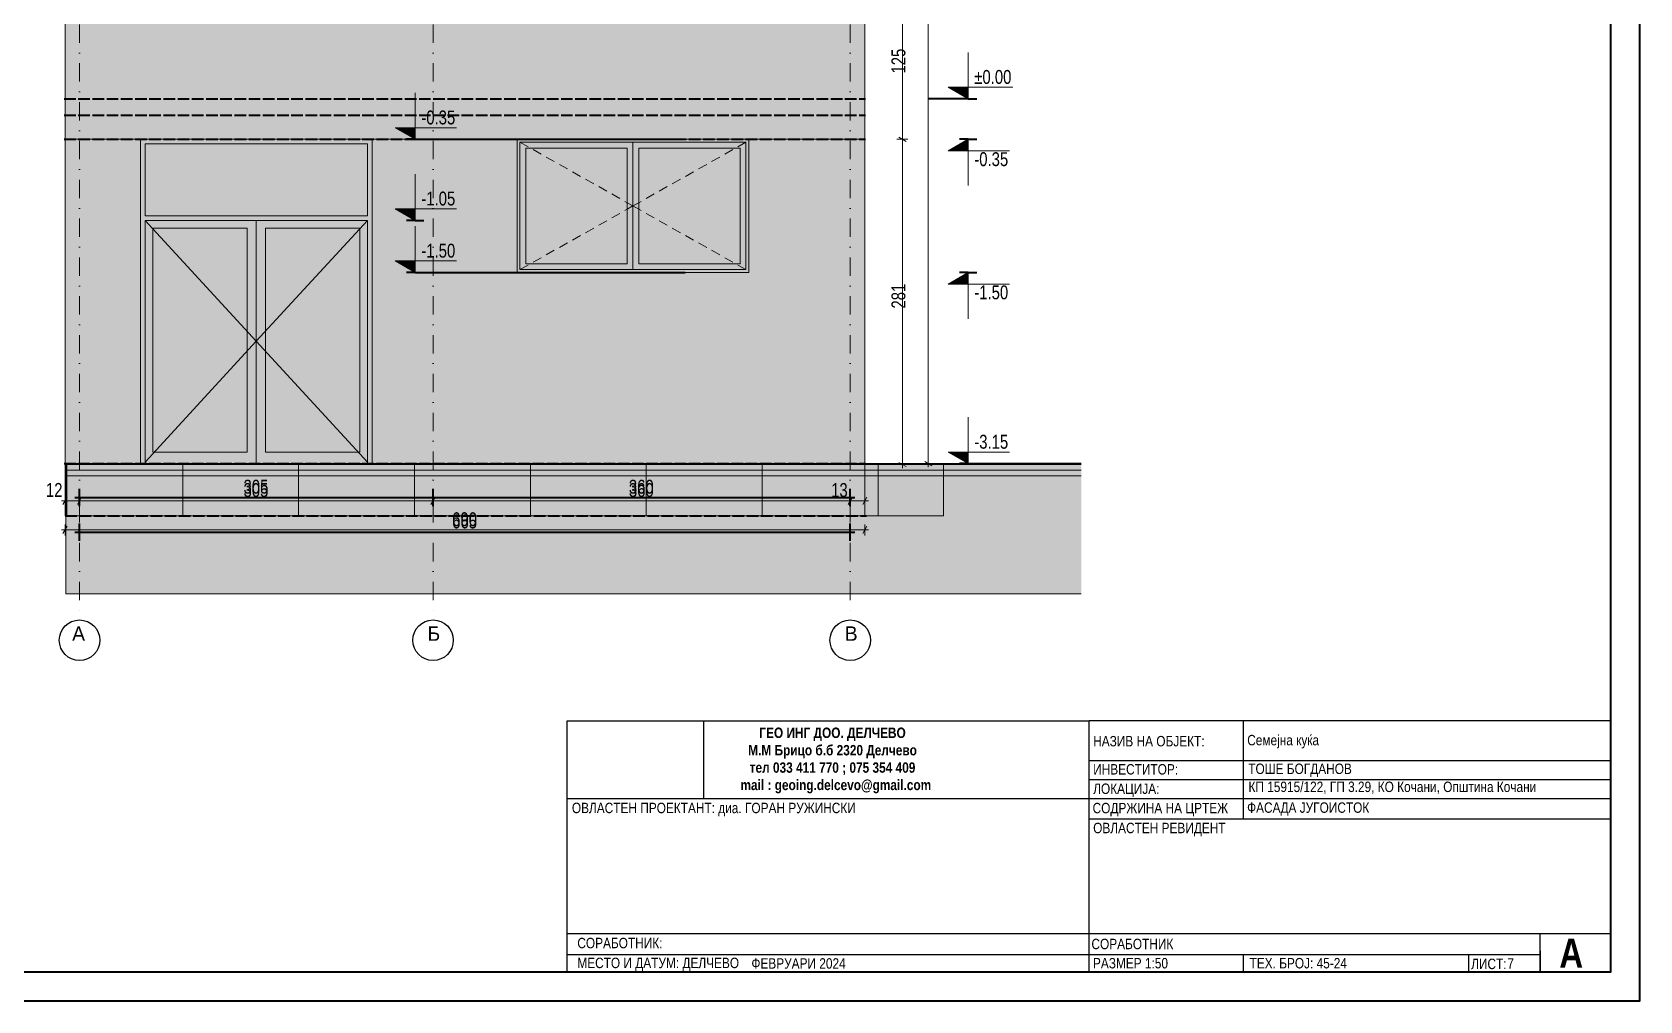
# Model space of a CAD drawing. Extents: x 1230 to 300706, y -1407 to 36108.
# Drawn here: x 198368 to 212240, y 2225 to 10590 of the extents above; entities that cross this region are included whole.
import ezdxf

# ---------------------------------------------------------------- set-up
doc = ezdxf.new("R2010")
doc.units = 0
doc.header["$LTSCALE"] = 5
doc.header["$MEASUREMENT"] = 0
doc.linetypes.add('- Осеви линии', pattern=[670.277762, 317.5, -176.388889, 0, -176.388874])
doc.linetypes.add('- Скирити линии', pattern=[245, 200, -45])
for name, color, linetype, lineweight in [('1', 255, 'Continuous', 13), ('129', 255, 'Continuous', 0), ('141', 8, 'Continuous', 35), ('164', 255, 'Continuous', 15), ('4', 43, 'Continuous', 20), ('41', 7, 'Continuous', 35), ('46', 9, 'Continuous', 35), ('7', 7, 'Continuous', 25), ('85', 254, 'Continuous', 20), ('dimenzija', 7, 'Continuous', 13)]:
    doc.layers.add(name, color=color, linetype=linetype, lineweight=lineweight)
for name, color, linetype, lineweight, true_color in [('3', 7, 'Continuous', 18, 0x7c7c7c), ('61', 7, 'Continuous', 20, 0x6a6a6a), ('87', 7, 'Continuous', 20, 0x6a6a6a), ('88', 7, 'Continuous', 20, 0x5e5e5e), ('89', 7, 'Continuous', 20, 0x111111)]:
    doc.layers.add(name, color=color, linetype=linetype, lineweight=lineweight, true_color=true_color)
doc.layers.add('4 _ - Фрагмент - Разрез.2D Elements', color=7, linetype='Continuous')
doc.layers.add('RGB colored ARCHICAD elements', color=7, linetype='Continuous')
doc.styles.add('GENERATED_STYLE_4', font='arial.ttf')
doc.styles.add('GENERATED_STYLE_5', font='arialbd.ttf')
doc.styles.add('GENERATED_STYLE_6', font='Cambria Math.ttf')

# ---------------------------------------------------------------- blocks, each defined once
blk = doc.blocks.new('ANTETKA')
at = {"layer": '7', "linetype": 'Continuous', "lineweight": 25}
for p, q in [((277494, 4643), (272999, 4643)), ((272999, 2475), (272999, 4643)), ((272999, 3797), (277494, 3797)), ((274328, 2627), (274328, 2475)), ((276271, 2627), (276271, 2475))]:
    blk.add_line(p, q, dxfattribs=at)
at = {"layer": '7', "linetype": 'Continuous', "lineweight": 25, "flags": 128}
for points in [[(268494, 4643), (272999, 4643)], [(268494, 2475), (268494, 4643), (272999, 4643)], [(269673, 4643), (269673, 3975)], [(274328, 4643), (274328, 3797)], [(272999, 4302), (277494, 4302)], [(272999, 4137), (277494, 4137)], [(268494, 3972), (272999, 3972)], [(272999, 3972), (277494, 3972)], [(268494, 2808), (277494, 2808)], [(276891, 2658), (276891, 2475), (276891, 2808)], [(268494, 2627), (276891, 2627)], [(268494, 2475), (277494, 2475)]]:
    blk.add_lwpolyline(points, dxfattribs=at)
at = {"layer": '4 _ - Фрагмент - Разрез.2D Elements', "linetype": 'Continuous', "lineweight": 35, "char_height": 90}
for s, insert, attachment_point, style in [('\\A1;\\pxqc;{\\fCentury Gothic|b1|i0|c204|p34;\\W0.85;ГЕО ИНГ ДОО. ДЕЛЧЕВО\\PМ.М Брицо б.б 2320 Делчево \\Pтел 033 411 770 ; 075 354 409 \\P  mail : geoing.delcevo@gmail.com}', (270785, 4301), 5, 'GENERATED_STYLE_5'), ('\\A1;\\pxql;{\\fCentury Gothic|b0|i0|c204|p34;\\W0.85;КП 15915\\fCentury Gothic|b0|i0|c0|p34;/122\\fCentury Gothic|b0|i0|c204|p34;, ГП 3.29, КО Кочани, Општина Кочани}', (274374, 4065), 4, 'GENERATED_STYLE_4'), ('\\A1;{\\W0.850000x;\\pql;\\fCentury Gothic|b0|i0|c204|p34;ОВЛАСТЕН РЕВИДЕНТ\\P\\pqc;\\fCentury Gothic|b0|i0|c204|p34;}', (273034, 3705), 4, 'GENERATED_STYLE_4')]:
    blk.add_mtext(s, dxfattribs=dict(at, insert=insert, attachment_point=attachment_point, style=style))
at = {"layer": '41', "linetype": 'Continuous', "lineweight": 35, "char_height": 90, "attachment_point": 4, "style": 'GENERATED_STYLE_4'}
for s, insert in [('\\A1;{\\W0.850000x;\\pql;\\fCentury Gothic|b0|i0|c204|p34;НАЗИВ НА ОБЈЕКТ:}', (273034, 4467)), ('\\A1;{\\W0.850000x;\\pql;\\fCentury Gothic|b0|i0|c204|p34;Семејна куќа}', (274363, 4463)), ('\\A1;{\\W0.850000x;\\pql;\\fCentury Gothic|b0|i0|c204|p34;ИНВЕСТИТОР:}', (273034, 4224)), ('\\A1;{\\W0.850000x;\\pql;\\fCentury Gothic|b0|i0|c204|p34;ТОШЕ БОГДАНОВ}', (274372, 4216)), ('\\A1;{\\W0.850000x;\\pql;\\fCentury Gothic|b0|i0|c204|p34;ЛОКАЦИЈА:}', (273034, 4044)), ('\\A1;{\\W0.850000x;\\pql;\\fCentury Gothic|b0|i0|c204|p34;ОВЛАСТЕН ПРОЕКТАНТ: диа. \\fCentury Gothic|b0|i0|c204|p34;ГОРАН РУЖИНСКИ}', (268536, 3878)), ('\\A1;{\\W0.850000x;\\pql;\\fCentury Gothic|b0|i0|c204|p34;СОДРЖИНА НА ЦРТЕЖ}', (273029, 3877)), ('\\A1;{\\W0.850000x;\\pql;\\fCentury Gothic|b0|i0|c204|p34;СОРАБОТНИК:}', (268583, 2724)), ('\\A1;{\\W0.850000x;\\pql;\\fCentury Gothic|b0|i0|c204|p34;СОРАБОТНИК}', (273019, 2716)), ('\\A1;{\\W0.850000x;\\pql;\\fCentury Gothic|b0|i0|c204|p34;МЕСТО И ДАТУМ: ДЕЛЧЕВО}', (268583, 2540)), ('\\A1;{\\W0.850000x;\\pql;\\fCentury Gothic|b0|i0|c204|p34;ФЕВРУАРИ 2024\\P\\pql;\\fCentury Gothic|b0|i0|c204|p34;}', (270085, 2548)), ('\\A1;{\\W0.850000x;\\pql;\\fCentury Gothic|b0|i0|c204|p34;РАЗМЕР 1:50}', (273032, 2550)), ('\\A1;{\\W0.850000x;\\pql;\\fCentury Gothic|b0|i0|c204|p34;ТЕХ. БРОЈ: \\fCentury Gothic|b0|i0|c204|p34;45-24}', (274383, 2550)), ('\\A1;{\\W0.850000x;\\pql;\\fCentury Gothic|b0|i0|c204|p34;ЛИСТ: }', (276295, 2544))]:
    blk.add_mtext(s, dxfattribs=dict(at, insert=insert))
at = {"layer": '46', "color": 254, "linetype": 'Continuous', "lineweight": 35, "insert": (277056, 2637), "char_height": 250, "attachment_point": 4, "style": 'GENERATED_STYLE_5'}
blk.add_mtext('\\A1;{\\W0.850000x;\\pql;\\fCentury Gothic|b1|i0|c204|p34;А}', dxfattribs=at)

msp = doc.modelspace()

# ---------------------------------------------------------------- hatches: boundary and pattern name
at = {"linetype": 'Continuous', "lineweight": 0}
msp.add_hatch(color=256, dxfattribs=at).paths.add_polyline_path([(198658, 6856), (198658, 6808), (207420, 6808), (207420, 6856)])
at = {"linetype": 'Continuous', "lineweight": 0, "true_color": 0xb5b5b5}
msp.add_hatch(color=253, dxfattribs=at).paths.add_polyline_path([(198658, 6759), (198658, 5740), (207420, 5740), (207420, 6759)])
at = {"layer": '1', "linetype": 'Continuous', "lineweight": 13, "true_color": 0x2a2a2a}
msp.add_hatch(color=250, dxfattribs=at).paths.add_polyline_path([(198658, 6808), (198658, 6759), (207420, 6759), (207420, 6808)])
at = {"layer": '85', "linetype": 'Continuous', "lineweight": 20}
for points in [[(206445, 10014), (206445, 10114), (206272, 10114)], [(201673, 9664), (201673, 9764), (201500, 9764)], [(201673, 9664), (201673, 9764), (201500, 9764)], [(206445, 9664), (206272, 9564), (206445, 9564)], [(201673, 8964), (201673, 9064), (201500, 9064)], [(201673, 8514), (201673, 8614), (201500, 8614)], [(206445, 8514), (206272, 8414), (206445, 8414)], [(206445, 6864), (206445, 6964), (206272, 6964)]]:
    msp.add_hatch(color=256, dxfattribs=at).paths.add_polyline_path(points)
at = {"layer": '89', "linetype": 'Continuous', "lineweight": 20, "true_color": 0x222222}
h = msp.add_hatch(dxfattribs=at)
h.set_pattern_fill('GRID_100X100_0001', color=250, scale=50.000024, style=0, pattern_type=2)
h.set_pattern_definition([(0, (200666.7, 10013.8), (0, 1000), []), (90, (200666.7, 10013.8), (-1000, 0), [])])
h.paths.add_polyline_path([(198652, 6864), (198652, 6414), (205552, 6414), (205552, 6864)])
h = msp.add_hatch(dxfattribs=at)
h.set_pattern_fill('GRID_100X100_0001', color=250, scale=50.000024, style=0, pattern_type=2)
h.set_pattern_definition([(0, (200666.7, 10013.8), (0, 1000), []), (90, (200666.7, 10013.8), (-1000, 0), [])])
h.paths.add_polyline_path([(206232, 6864), (205552, 6864), (205552, 6414), (206232, 6414)])
at = {"layer": 'RGB colored ARCHICAD elements', "linetype": 'Continuous', "lineweight": 0, "true_color": 0xf2eee3}
for points in [[(198652, 10014), (205552, 10014), (205552, 10914), (198652, 10914)], [(198652, 9664), (205552, 9664), (205552, 10014), (198652, 10014)], [(198652, 6864), (198902, 6864), (198902, 9664), (198652, 9664)], [(198902, 6864), (199302, 6864), (199302, 9664), (198902, 9664)], [(201302, 6864), (201702, 6864), (201702, 9664), (201302, 9664)], [(201952, 9664), (201702, 9664), (201702, 6864), (201952, 6864)], [(201952, 9664), (201952, 6864), (205302, 6864), (205302, 9664), (204552, 9664), (204552, 8514), (202552, 8514), (202552, 9664)], [(205302, 9664), (205302, 6864), (205552, 6864), (205552, 9664)]]:
    msp.add_hatch(color=7, dxfattribs=at).paths.add_polyline_path(points)
at = {"layer": 'RGB colored ARCHICAD elements', "linetype": 'Continuous', "lineweight": 0, "true_color": 0x4e4e49}
for points in [[(199302, 9664), (199302, 9624), (199342, 9624), (201262, 9624), (201302, 9624), (201302, 9664)], [(199342, 9004), (199342, 9624), (199302, 9624), (199302, 6864), (199342, 6864), (199342, 8964)], [(201262, 9004), (201262, 8964), (201262, 6864), (201302, 6864), (201302, 9624), (201262, 9624)], [(202552, 9614), (202577, 9614), (202577, 9639), (204527, 9639), (204527, 9614), (204552, 9614), (204552, 9664), (202552, 9664)], [(202577, 8564), (202577, 9614), (202552, 9614), (202552, 8564)], [(202577, 9639), (202577, 9589), (202627, 9589), (203502, 9589), (203552, 9589), (203552, 9639)], [(202627, 9589), (202577, 9589), (202577, 8589), (202627, 8589)], [(203502, 8589), (203552, 8589), (203552, 9589), (203502, 9589)], [(203552, 9639), (203552, 9589), (203602, 9589), (204477, 9589), (204527, 9589), (204527, 9639)], [(203602, 9589), (203552, 9589), (203552, 8589), (203602, 8589)], [(204477, 8589), (204527, 8589), (204527, 9589), (204477, 9589)], [(204527, 9614), (204527, 8564), (204552, 8564), (204552, 9614)], [(201262, 9004), (199342, 9004), (199342, 8964), (201262, 8964)], [(199342, 8964), (199342, 8896), (199410, 8896), (200222, 8896), (200302, 8896), (200302, 8964)], [(199410, 8896), (199342, 8896), (199342, 6964), (199410, 6964)], [(200302, 6964), (200302, 8896), (200222, 8896), (200222, 6964)], [(200302, 8964), (200302, 8896), (200382, 8896), (201194, 8896), (201262, 8896), (201262, 8964)], [(200302, 6964), (200382, 6964), (200382, 8896), (200302, 8896)], [(201194, 8896), (201194, 6964), (201262, 6964), (201262, 8896)], [(202552, 8564), (202552, 8514), (204552, 8514), (204552, 8564), (204527, 8564), (204527, 8539), (202577, 8539), (202577, 8564)], [(202577, 8539), (203552, 8539), (203552, 8589), (203502, 8589), (202627, 8589), (202577, 8589)], [(204527, 8539), (204527, 8589), (204477, 8589), (203602, 8589), (203552, 8589), (203552, 8539)], [(199410, 6964), (199342, 6964), (199342, 6864), (200302, 6864), (200302, 6964), (200222, 6964)], [(200382, 6964), (200302, 6964), (200302, 6864), (201262, 6864), (201262, 6964), (201194, 6964)]]:
    msp.add_hatch(color=251, dxfattribs=at).paths.add_polyline_path(points)
at = {"layer": 'RGB colored ARCHICAD elements', "linetype": 'Continuous', "lineweight": 0, "true_color": 0xf0f7f3}
for points in [[(201262, 9624), (199342, 9624), (199342, 9004), (201262, 9004)], [(202627, 8589), (203502, 8589), (203502, 9589), (202627, 9589)], [(203602, 8589), (204477, 8589), (204477, 9589), (203602, 9589)], [(199410, 6964), (200222, 6964), (200222, 8896), (199410, 8896)], [(200382, 8896), (200382, 6964), (201194, 6964), (201194, 8896)]]:
    msp.add_hatch(color=7, dxfattribs=at).paths.add_polyline_path(points)
at = {"layer": 'RGB colored ARCHICAD elements', "linetype": 'Continuous', "lineweight": 0, "true_color": 0x7f7f7f}
for points in [[(198652, 6864), (198652, 6414), (205552, 6414), (205552, 6864)], [(206232, 6864), (205552, 6864), (205552, 6414), (206232, 6414)]]:
    msp.add_hatch(color=8, dxfattribs=at).paths.add_polyline_path(points)

# ---------------------------------------------------------------- linework, layer by layer
at = {"layer": '1', "color": 250, "linetype": 'Continuous', "lineweight": 13, "true_color": 0x2a2a2a, "flags": 128}
for points in [[(207420, 6808), (198658, 6808), (198658, 6856), (207420, 6856)], [(207420, 6759), (198658, 6759), (198658, 6808), (207420, 6808)]]:
    msp.add_lwpolyline(points, dxfattribs=at)
at = {"layer": '129', "color": 255, "linetype": 'Continuous', "lineweight": 0, "flags": 128}
msp.add_lwpolyline([(207420, 5740), (198658, 5740), (198658, 6759), (207420, 6759)], dxfattribs=at)
at = {"layer": '141', "linetype": 'Continuous', "lineweight": 35}
for p, q in [((206445, 10014), (206102, 10014)), ((206445, 10014), (206520, 10014)), ((201673, 9664), (201598, 9664)), ((201673, 9664), (201598, 9664)), ((201673, 9664), (201748, 9664)), ((201673, 9664), (204002, 9664)), ((206445, 9664), (206370, 9664)), ((206445, 9664), (206520, 9664)), ((201673, 8964), (201598, 8964)), ((201673, 8964), (201748, 8964)), ((201673, 8514), (201598, 8514)), ((201673, 8514), (204002, 8514)), ((206445, 8514), (206370, 8514)), ((206445, 8514), (206520, 8514)), ((206445, 6864), (206370, 6864)), ((206445, 6864), (207420, 6864)), ((198737, 6572), (198777, 6572)), ((198777, 6497), (198777, 6647)), ((198777, 6572), (201827, 6572)), ((201827, 6497), (201827, 6647)), ((201827, 6572), (205427, 6572)), ((205427, 6497), (205427, 6647)), ((205427, 6572), (205467, 6572)), ((198737, 6272), (198777, 6272)), ((198777, 6197), (198777, 6347)), ((198777, 6272), (205427, 6272)), ((205427, 6197), (205427, 6347)), ((205427, 6272), (205467, 6272))]:
    msp.add_line(p, q, dxfattribs=at)
at = {"layer": '164', "color": 250, "linetype": 'Continuous', "lineweight": 15, "true_color": 0x2a2a2a}
for p, q in [((198652, 9664), (198652, 10014)), ((205552, 9664), (205552, 10014)), ((205552, 9664), (198652, 9664))]:
    msp.add_line(p, q, dxfattribs=at)
at = {"layer": '3', "color": 250, "linetype": 'Continuous', "lineweight": 18, "true_color": 0x2a2a2a}
for p, q in [((202577, 9639), (202647, 9600)), ((202690, 9575), (202760, 9536)), ((204414, 9575), (204344, 9536)), ((204527, 9639), (204458, 9600)), ((202804, 9511), (202873, 9472)), ((202917, 9447), (202987, 9408)), ((204188, 9447), (204118, 9408)), ((204301, 9511), (204231, 9472)), ((203030, 9383), (203100, 9344)), ((203143, 9319), (203213, 9280)), ((203961, 9319), (203891, 9280)), ((204074, 9383), (204005, 9344)), ((203257, 9256), (203326, 9216)), ((203370, 9192), (203440, 9152)), ((203735, 9192), (203665, 9152)), ((203848, 9256), (203778, 9216)), ((203370, 8986), (203440, 9025)), ((203483, 9128), (203502, 9117)), ((203483, 9050), (203502, 9061)), ((203502, 9117), (203552, 9089)), ((203502, 9061), (203552, 9089)), ((203602, 9117), (203552, 9089)), ((203602, 9061), (203552, 9089)), ((203622, 9128), (203602, 9117)), ((203622, 9050), (203602, 9061)), ((203735, 8986), (203665, 9025)), ((199342, 8963), (200302, 7920)), ((201262, 8963), (200302, 7920)), ((203143, 8858), (203213, 8897)), ((203257, 8922), (203326, 8961)), ((203848, 8922), (203778, 8961)), ((203961, 8858), (203891, 8897)), ((202917, 8730), (202987, 8770)), ((203030, 8794), (203100, 8834)), ((204074, 8794), (204005, 8834)), ((204188, 8730), (204118, 8770)), ((202690, 8603), (202760, 8642)), ((202804, 8667), (202873, 8706)), ((204301, 8667), (204231, 8706)), ((204414, 8603), (204344, 8642)), ((202577, 8539), (202647, 8578)), ((204527, 8539), (204458, 8578)), ((199342, 6877), (200302, 7920)), ((201262, 6877), (200302, 7920))]:
    msp.add_line(p, q, dxfattribs=at)
at = {"layer": '4', "linetype": '- Осеви линии', "lineweight": 20, "ltscale": 0.1}
for p, q in [((198777, 15014), (198777, 6514)), ((198777, 15014), (198777, 6514)), ((198777, 15014), (198777, 6514)), ((201827, 15014), (201827, 6514)), ((201827, 15014), (201827, 6514)), ((201827, 15014), (201827, 6514)), ((205427, 15014), (205427, 6514)), ((205427, 15014), (205427, 6514)), ((205427, 15014), (205427, 6514)), ((198777, 6514), (198777, 5514)), ((198777, 6514), (198777, 5514)), ((198777, 6514), (198777, 5514)), ((201827, 6514), (201827, 5514)), ((201827, 6514), (201827, 5514)), ((201827, 6514), (201827, 5514)), ((205427, 6514), (205427, 5514)), ((205427, 6514), (205427, 5514)), ((205427, 6514), (205427, 5514))]:
    msp.add_line(p, q, dxfattribs=at)
at = {"layer": '4', "color": 250, "linetype": '- Осеви линии', "lineweight": 20, "true_color": 0x2a2a2a}
for p in [(198777, 6514), (198777, 6514), (198777, 6514), (198777, 6514), (198777, 6514), (198777, 6514), (201827, 6514), (201827, 6514), (201827, 6514), (201827, 6514), (201827, 6514), (201827, 6514), (205427, 6514), (205427, 6514), (205427, 6514), (205427, 6514), (205427, 6514), (205427, 6514)]:
    msp.add_point(p, dxfattribs=at)
at = {"layer": '41', "color": 7, "linetype": 'Continuous', "lineweight": 35, "ltscale": 0.1, "flags": 128}
for points in [[(212240, 17075), (191240, 17075), (191240, 2225), (212240, 2225)], [(211990, 16825), (192490, 16825), (192490, 2475), (211990, 2475)]]:
    msp.add_lwpolyline(points, close=True, dxfattribs=at)
at = {"layer": '41', "color": 250, "linetype": '- Скирити линии', "lineweight": 35, "ltscale": 0.1, "true_color": 0x2a2a2a, "flags": 128}
for points in [[(198644, 10014), (205558, 10014)], [(198644, 9874), (205558, 9874)], [(198644, 9664), (205558, 9664)], [(198644, 6864), (205558, 6864)], [(198654, 6414), (205568, 6414)]]:
    msp.add_lwpolyline(points, dxfattribs=at)
at = {"layer": '61', "linetype": 'Continuous', "lineweight": 20}
for p, q in [((199302, 9624), (199302, 9664)), ((199302, 6864), (199302, 9624)), ((199342, 9624), (199342, 9004)), ((201262, 9624), (199342, 9624)), ((201262, 9004), (201262, 9624)), ((201302, 9664), (201302, 9624)), ((201302, 9624), (201302, 6864)), ((202552, 9664), (202552, 9614)), ((202552, 9614), (202552, 8564)), ((202577, 9639), (202577, 9589)), ((203552, 9639), (202577, 9639)), ((202577, 9589), (202577, 8589)), ((202627, 8589), (202627, 9589)), ((202627, 9589), (203502, 9589)), ((203502, 9589), (203502, 8589)), ((203552, 9639), (203552, 9589)), ((204527, 9639), (203552, 9639)), ((203552, 9589), (203552, 8589)), ((203602, 8589), (203602, 9589)), ((203602, 9589), (204477, 9589)), ((204477, 9589), (204477, 8589)), ((204527, 9589), (204527, 9639)), ((204527, 8589), (204527, 9589)), ((204552, 9614), (204552, 9664)), ((204552, 8564), (204552, 9614)), ((199342, 9004), (201262, 9004)), ((199342, 8964), (199342, 6864)), ((201262, 8964), (199342, 8964)), ((199410, 6964), (199410, 8896)), ((199410, 8896), (200222, 8896)), ((200222, 8896), (200222, 6964)), ((200302, 8964), (200302, 6864)), ((200382, 8896), (200382, 6964)), ((201194, 8896), (200382, 8896)), ((201194, 6964), (201194, 8896)), ((201262, 6864), (201262, 8964)), ((202552, 8564), (202552, 8514)), ((202552, 8514), (204552, 8514)), ((202577, 8589), (202577, 8539)), ((202577, 8539), (203552, 8539)), ((203502, 8589), (202627, 8589)), ((203552, 8589), (203552, 8539)), ((203552, 8539), (204527, 8539)), ((204477, 8589), (203602, 8589)), ((204527, 8539), (204527, 8589)), ((204552, 8514), (204552, 8564)), ((200222, 6964), (199410, 6964)), ((200382, 6964), (201194, 6964)), ((199342, 6864), (199302, 6864)), ((201302, 6864), (201262, 6864))]:
    msp.add_line(p, q, dxfattribs=at)
at = {"layer": '7', "linetype": 'Continuous', "lineweight": 25}
for centre in [(198777, 5339), (198777, 5339), (198777, 5339), (201827, 5339), (201827, 5339), (201827, 5339), (205427, 5339), (205427, 5339), (205427, 5339)]:
    msp.add_circle(centre, 175, dxfattribs=at)
at = {"layer": '85', "linetype": 'Continuous', "lineweight": 20, "ltscale": 0.05}
for p, q in [((206100, 6864), (206100, 15647)), ((205877, 9664), (205877, 10914)), ((206445, 10014), (206445, 10414)), ((201673, 9664), (201673, 10064)), ((201673, 9664), (201673, 10064)), ((206445, 10014), (206272, 10114)), ((206272, 10114), (206445, 10114)), ((206445, 10114), (206830, 10114)), ((201673, 9664), (201500, 9764)), ((201500, 9764), (201673, 9764)), ((201673, 9664), (201500, 9764)), ((201500, 9764), (201673, 9764)), ((201673, 9764), (202030, 9764)), ((201673, 9764), (202030, 9764)), ((205924, 9664), (205830, 9664)), ((205846, 9682), (205908, 9646)), ((205877, 6856), (205877, 9664)), ((206445, 9664), (206272, 9564)), ((206445, 9664), (206445, 9264)), ((206272, 9564), (206445, 9564)), ((206445, 9564), (206801, 9564)), ((201673, 8964), (201673, 9364)), ((201673, 8964), (201500, 9064)), ((201500, 9064), (201673, 9064)), ((201673, 9064), (202030, 9064)), ((201673, 8514), (201673, 8914)), ((201673, 8514), (201500, 8614)), ((201500, 8614), (201673, 8614)), ((201673, 8614), (202030, 8614)), ((206445, 8514), (206272, 8414)), ((206445, 8514), (206445, 8114)), ((206272, 8414), (206445, 8414)), ((206445, 8414), (206801, 8414)), ((206445, 6864), (206445, 7264)), ((206445, 6864), (206272, 6964)), ((206272, 6964), (206445, 6964)), ((206445, 6964), (206801, 6964)), ((205924, 6856), (205830, 6856)), ((205846, 6874), (205908, 6838)), ((205877, 6825), (205877, 6856)), ((206147, 6864), (206053, 6864)), ((206069, 6882), (206131, 6846)), ((206100, 6833), (206100, 6864)), ((198622, 6543), (198652, 6543)), ((198670, 6574), (198634, 6512)), ((198652, 6496), (198652, 6590)), ((198652, 6543), (198777, 6543)), ((198795, 6574), (198759, 6512)), ((198777, 6496), (198777, 6590)), ((198777, 6543), (201827, 6543)), ((201845, 6574), (201809, 6512)), ((201827, 6496), (201827, 6590)), ((201827, 6543), (205427, 6543)), ((205445, 6574), (205409, 6512)), ((205427, 6496), (205427, 6590)), ((205427, 6543), (205552, 6543)), ((205534, 6512), (205570, 6574)), ((205552, 6496), (205552, 6590)), ((205552, 6543), (205583, 6543)), ((198622, 6291), (198652, 6291)), ((198670, 6323), (198634, 6260)), ((198652, 6244), (198652, 6338)), ((198652, 6291), (205552, 6291)), ((205534, 6260), (205570, 6323)), ((205552, 6244), (205552, 6338)), ((205552, 6291), (205583, 6291))]:
    msp.add_line(p, q, dxfattribs=at)
at = {"layer": '87', "color": 250, "linetype": 'Continuous', "lineweight": 20, "true_color": 0x2a2a2a}
for p, q in [((198652, 10914), (198652, 10014)), ((205552, 10014), (205552, 10914)), ((199302, 6864), (198902, 6864)), ((201702, 6864), (201302, 6864)), ((205302, 6864), (201952, 6864)), ((207420, 6864), (205552, 6864))]:
    msp.add_line(p, q, dxfattribs=at)
at = {"layer": '88', "color": 250, "linetype": 'Continuous', "lineweight": 20, "true_color": 0x2a2a2a}
for p, q in [((198652, 6864), (198652, 9664)), ((205552, 6864), (205552, 9664)), ((198652, 6864), (198902, 6864)), ((201702, 6864), (201952, 6864)), ((205302, 6864), (205552, 6864))]:
    msp.add_line(p, q, dxfattribs=at)
at = {"layer": '89', "color": 250, "linetype": 'Continuous', "lineweight": 20, "true_color": 0x222222}
for p, q in [((198652, 6414), (198652, 6864)), ((199342, 6864), (201262, 6864)), ((205552, 6414), (205552, 6864)), ((206232, 6414), (206232, 6864)), ((198652, 6414), (205552, 6414)), ((205552, 6414), (206232, 6414))]:
    msp.add_line(p, q, dxfattribs=at)

# ---------------------------------------------------------------- block references
at = {"layer": 'dimenzija'}
msp.add_blockref('ANTETKA', (-65511, 0), dxfattribs=at)

# ---------------------------------------------------------------- texts
at = {"layer": '1', "linetype": 'Continuous', "lineweight": 13, "char_height": 120, "attachment_point": 7, "rotation": 90, "style": 'GENERATED_STYLE_6'}
for s, insert in [('\\A1;{\\W0.800000x;\\pql;\\fCentury Gothic|b0|i0|c0|p34;125}', (205904, 10232)), ('\\A1;{\\W0.800000x;\\pql;\\fCentury Gothic|b0|i0|c0|p34;281}', (205904, 8203))]:
    msp.add_mtext(s, dxfattribs=dict(at, insert=insert))
at = {"layer": '1', "linetype": 'Continuous', "lineweight": 13, "style": 'GENERATED_STYLE_6'}
for s, insert, char_height, attachment_point in [('\\A1;{\\W0.800000x;\\pql;\\fCentury Gothic|b0|i0|c0|p34;±0.00}', (206497, 10141), 120, 7), ('\\A1;{\\W0.800000x;\\pql;\\fCentury Gothic|b0|i0|c0|p34;-0.35}', (201726, 9791), 120, 7), ('\\A1;{\\W0.800000x;\\pql;\\fCentury Gothic|b0|i0|c0|p34;-0.35}', (201726, 9791), 120, 7), ('\\A1;{\\W0.800000x;\\pql;\\fCentury Gothic|b0|i0|c0|p34;-0.35}', (206497, 9431), 120, 7), ('\\A1;{\\W0.800000x;\\pql;\\fCentury Gothic|b0|i0|c0|p34;-1.05}', (201726, 9091), 120, 7), ('\\A1;{\\W0.800000x;\\pql;\\fCentury Gothic|b0|i0|c0|p34;-1.50}', (201726, 8641), 120, 7), ('\\A1;{\\W0.800000x;\\pql;\\fCentury Gothic|b0|i0|c0|p34;-1.50}', (206497, 8281), 120, 7), ('\\A1;{\\W0.800000x;\\pql;\\fCentury Gothic|b0|i0|c0|p34;-3.15}', (206497, 6991), 120, 7), ('\\A1;{\\W0.800000x;\\pql;\\fCentury Gothic|b0|i0|c0|p34;12}', (198487, 6577), 120, 7), ('\\A1;{\\W0.800000x;\\pql;\\fCentury Gothic|b0|i0|c0|p34;305}', (200192, 6603), 120, 7), ('\\A1;{\\W0.800000x;\\pql;\\fCentury Gothic|b0|i0|c0|p34;305}', (200192, 6574), 120, 7), ('\\A1;{\\W0.800000x;\\pql;\\fCentury Gothic|b0|i0|c0|p34;360}', (203517, 6603), 120, 7), ('\\A1;{\\W0.800000x;\\pql;\\fCentury Gothic|b0|i0|c0|p34;360}', (203517, 6574), 120, 7), ('\\A1;{\\W0.800000x;\\pql;\\fCentury Gothic|b0|i0|c0|p34;13}', (205262, 6574), 120, 7), ('\\A1;{\\W0.800000x;\\pql;\\fCentury Gothic|b0|i0|c0|p34;690}', (201992, 6322), 120, 7), ('\\A1;{\\W0.800000x;\\pql;\\fCentury Gothic|b0|i0|c0|p34;665}', (201992, 6303), 120, 7), ('\\A1;{\\pql;\\pt0;\\fCentury Gothic|b0|i0|c0|p34;А}', (198713, 5459), 125, 1), ('\\A1;{\\pql;\\pt0;\\fCentury Gothic|b0|i0|c0|p34;А}', (198713, 5459), 125, 1), ('\\A1;{\\pql;\\pt0;\\fCentury Gothic|b0|i0|c0|p34;А}', (198713, 5459), 125, 1), ('\\A1;{\\pql;\\pt0;\\fCentury Gothic|b0|i0|c0|p34;Б}', (201779, 5459), 125, 1), ('\\A1;{\\pql;\\pt0;\\fCentury Gothic|b0|i0|c0|p34;Б}', (201779, 5459), 125, 1), ('\\A1;{\\pql;\\pt0;\\fCentury Gothic|b0|i0|c0|p34;Б}', (201779, 5459), 125, 1), ('\\A1;{\\pql;\\pt0;\\fCentury Gothic|b0|i0|c0|p34;В}', (205379, 5459), 125, 1), ('\\A1;{\\pql;\\pt0;\\fCentury Gothic|b0|i0|c0|p34;В}', (205379, 5459), 125, 1), ('\\A1;{\\pql;\\pt0;\\fCentury Gothic|b0|i0|c0|p34;В}', (205379, 5459), 125, 1)]:
    msp.add_mtext(s, dxfattribs=dict(at, insert=insert, char_height=char_height, attachment_point=attachment_point))
at = {"layer": '46', "color": 254, "linetype": 'Continuous', "lineweight": 35, "char_height": 90, "attachment_point": 4, "style": 'GENERATED_STYLE_4'}
for s, insert in [('\\A1;{\\W0.850000x;\\pql;\\fCentury Gothic|b0|i0|c204|p34;ФАСАДА \\fCentury Gothic|b0|i0|c204|p34;ЈУГОИСТОК}', (208851, 3881)), ('\\A1;\\pxql;{\\fCentury Gothic|b0|i0|c0|p34;\\W0.85;7}', (211096, 2548))]:
    msp.add_mtext(s, dxfattribs=dict(at, insert=insert))

doc.saveas('drawing.dxf')
